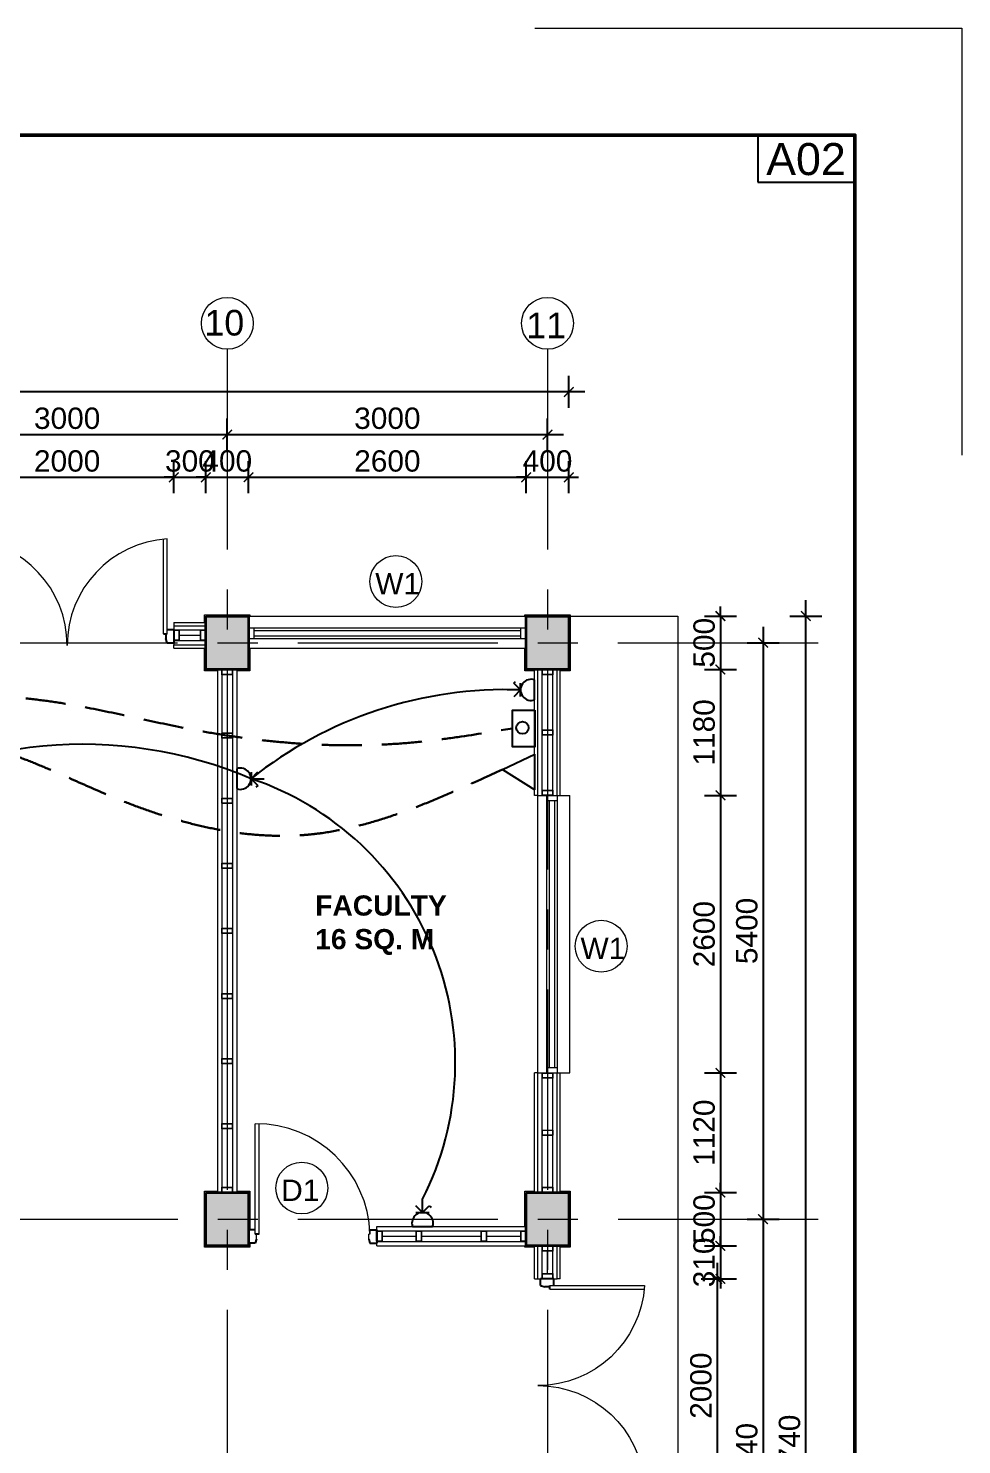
# Model space of a CAD drawing. Header units: inches. Extents: x 527934 to 2134587, y -408734 to 227304.
# Drawn here: x 1428198 to 1436942, y -113992 to -100723 of the extents above; entities that cross this region are included whole.
import ezdxf

# ---------------------------------------------------------------- set-up
doc = ezdxf.new("R2010")
doc.units = ezdxf.units.IN
doc.header["$MEASUREMENT"] = 0
doc.linetypes.add('CENTER', pattern=[2, 1.25, -0.25, 0.25, -0.25])
doc.linetypes.add('HIDDEN', pattern=[0.375, 0.25, -0.125])
for name, color, linetype, lineweight in [('2 POWER TEL COMP', 3, 'Continuous', 25), ('7 POWER PT WIRING', 3, 'Continuous', 25), ('centre line', 1, 'CENTER', 9), ('dim', 253, 'Continuous', 9), ('door', 77, 'Continuous', 13), ('hatch', 250, 'Continuous', 5), ('hatch - general', 252, 'Continuous', 5), ('hatch 2', 251, 'Continuous', 5), ('metal', 40, 'Continuous', 18), ('partition wall', 5, 'Continuous', 20), ('plaster line', 253, 'Continuous', 5), ('sill', 253, 'Continuous', 13), ('text', 7, 'Continuous', 13), ('TITLE THICK', 7, 'Continuous', 50), ('TITLE THIN', 7, 'Continuous', 25), ('wall - brick', 30, 'Continuous', 35), ('window', 1, 'Continuous', 15)]:
    doc.layers.add(name, color=color, linetype=linetype, lineweight=lineweight)
doc.layers.add('paper', color=4, linetype='Continuous', lineweight=0, plot=False)
doc.styles.get("Standard").update_dxf_attribs({"font": 'arial.ttf'})
doc.styles.add('style1', font='arial.ttf')
doc.styles.add('swiss', font='swisse.ttf')
doc.linetypes.add('BATTING', pattern='A,0.0001,-0.1,[134,ltypeshp.shx,S=0.1,R=0,X=-0.1,Y=0],-0.2,[134,ltypeshp.shx,S=0.1,R=180,X=0.1,Y=0],-0.1', length=0.4001)
doc.dimstyles.new('dim 100', dxfattribs={"dimtxt": 200, "dimasz": 90, "dimexe": 150, "dimexo": 150, "dimgap": 50, "dimtad": 1, "dimdec": 0, "dimzin": 0, "dimdsep": 46, "dimtxsty": 'Standard', "dimblk": 'ARCHTICK', "dimcen": 100, "dimdle": 150, "dimazin": 0, "dimtfac": 1, "dimtdec": 0, "dimtix": 1, "dimtmove": 2, "dimatfit": 3, "dimfxl": 150, "dimfxlon": 1, "dimtolj": 1, "dimtzin": 0, "dimarcsym": 0})

# ---------------------------------------------------------------- blocks, each defined once
blk = doc.blocks.new('main door')
at = {"layer": 'door', "lineweight": 25}
for p, q in [((1793984, -134241), (1794109, -134241)), ((1793984, -134304), (1793984, -134241)), ((1794109, -134304), (1794109, -134241)), ((1794024, -134339), (1794024, -134304)), ((1794024, -134316), (1794069, -134316)), ((1794109, -134304), (1794069, -134316)), ((1794024, -136143), (1794024, -136178)), ((1793984, -136178), (1793984, -136241)), ((1793984, -136241), (1794109, -136241)), ((1794024, -136166), (1794069, -136166)), ((1794069, -136166), (1794109, -136178)), ((1794109, -136178), (1794109, -136241))]:
    blk.add_line(p, q, dxfattribs=at)
at = {"layer": 'door'}
for p, q in [((1794024, -134304), (1793136, -134304)), ((1794024, -134339), (1793139, -134339)), ((1794024, -136143), (1793139, -136143)), ((1794024, -136178), (1793136, -136178))]:
    blk.add_line(p, q, dxfattribs=at)
for centre, start, end in [((1794134, -134241), 183.612, 270), ((1794134, -136241), 90, 176.388)]:
    blk.add_arc(centre, 1000, start, end, dxfattribs=at)
blk = doc.blocks.new('WINDOW 1')
at = {"layer": 'window'}
for p, q in [((2122082, -84476), (2124682, -84476)), ((2122132, -84476), (2122132, -84576)), ((2122132, -84501), (2124632, -84501)), ((2122082, -84576), (2124682, -84576)), ((2122132, -84551), (2124632, -84551))]:
    blk.add_line(p, q, dxfattribs=at)
at = {"layer": 'window', "ltscale": 400}
blk.add_line((2124632, -84576), (2124632, -84476), dxfattribs=at)
blk = doc.blocks.new('2X4')
at = {"layer": 'hatch 2'}
h = blk.add_hatch(dxfattribs=at)
h.set_pattern_fill('ANSI31', color=256, scale=20)
h.set_pattern_definition([(45, (0, 0), (-1.767766953, 1.767766953), [])])
h.paths.add_polyline_path([(5938822, -146997), (5938776, -146997, 0.414214), (5938774, -146999), (5938774, -147047), (5938777, -147047), (5938777, -147000), (5938821, -147000), (5938821, -147047), (5938824, -147047), (5938824, -146999, 0.414214)])
h.paths.add_polyline_path([(5938777, -147047), (5938774, -147047), (5938774, -147095, 0.414214), (5938776, -147097), (5938822, -147097, 0.414218), (5938824, -147095), (5938824, -147047), (5938821, -147047), (5938821, -147094), (5938777, -147094)])
at = {"layer": 'metal'}
blk.add_lwpolyline([(5938776, -147097), (5938822, -147097, 0.414214), (5938824, -147095), (5938824, -146999, 0.414214), (5938822, -146997), (5938776, -146997, 0.414214), (5938774, -146999), (5938774, -147095, 0.414214)], format="xyb", close=True, dxfattribs=at)
blk.add_lwpolyline([(5938777, -147094), (5938821, -147094), (5938821, -147000), (5938777, -147000)], close=True, dxfattribs=at)
blk = doc.blocks.new('door 1')
at = {"layer": 'door', "lineweight": 25}
for p, q in [((1761262, -142071), (1761366, -142071)), ((1761262, -142124), (1761262, -142071)), ((1761366, -142124), (1761366, -142071)), ((1761333, -142134), (1761366, -142124)), ((1761262, -143019), (1761262, -143071)), ((1761262, -143071), (1761366, -143071)), ((1761296, -142990), (1761296, -143019)), ((1761333, -143009), (1761366, -143019)), ((1761366, -143019), (1761366, -143071))]:
    blk.add_line(p, q, dxfattribs=at)
at = {"layer": 'door'}
for p, q in [((1761262, -142124), (1761296, -142124)), ((1761296, -142124), (1761296, -142134)), ((1761333, -142134), (1761296, -142134)), ((1761296, -142990), (1760435, -142990)), ((1761296, -143019), (1760435, -143019)), ((1761333, -143009), (1761296, -143009))]:
    blk.add_line(p, q, dxfattribs=at)
blk.add_arc((1761320, -143009), 885, 91.5672, 180.6496, dxfattribs=at)
blk = doc.blocks.new('_ArchTick')
at = {"color": 0, "linetype": 'ByBlock', "const_width": 0.15}
blk.add_lwpolyline([(-0.5, -0.5), (0.5, 0.5)], dxfattribs=at)
blk = doc.blocks.new('*D2313')
at = {"layer": 'Defpoints', "color": 0, "ltscale": 400}
for p in [(1433262, -106229), (1435482, -106229), (1433262, -121969)]:
    blk.add_point(p, dxfattribs=at)
at = {"layer": 'dim', "color": 0, "lineweight": -2, "ltscale": 400}
for p, q in [((1435482, -122119), (1435482, -106079)), ((1435332, -106229), (1435632, -106229)), ((1435332, -121969), (1435632, -121969))]:
    blk.add_line(p, q, dxfattribs=at)
at = {"layer": 'dim', "color": 0, "lineweight": -2, "ltscale": 400, "xscale": 90, "yscale": 90, "zscale": 90}
for p, rotation in [((1435482, -106229), 90), ((1435482, -121969), 270)]:
    blk.add_blockref('_ArchTick', p, dxfattribs=dict(at, rotation=rotation))
at = {"layer": 'dim', "color": 0, "ltscale": 400, "insert": (1435330, -114099), "char_height": 200, "attachment_point": 5, "rotation": 90}
blk.add_mtext('\\A1;15740', dxfattribs=at)
blk = doc.blocks.new('*D2930')
at = {"layer": 'Defpoints', "color": 0, "ltscale": 400}
for p in [(1433262, -106479), (1433262, -111879), (1435082, -111879)]:
    blk.add_point(p, dxfattribs=at)
at = {"layer": 'dim', "color": 0, "lineweight": -2, "ltscale": 400}
for p, q in [((1435082, -106329), (1435082, -112029)), ((1434932, -106479), (1435232, -106479)), ((1434932, -111879), (1435232, -111879))]:
    blk.add_line(p, q, dxfattribs=at)
at = {"layer": 'dim', "color": 0, "lineweight": -2, "ltscale": 400, "xscale": 90, "yscale": 90, "zscale": 90}
for p, rotation in [((1435082, -106479), 90), ((1435082, -111879), 270)]:
    blk.add_blockref('_ArchTick', p, dxfattribs=dict(at, rotation=rotation))
at = {"layer": 'dim', "color": 0, "ltscale": 400, "insert": (1434930, -109179), "char_height": 200, "attachment_point": 5, "rotation": 90}
blk.add_mtext('\\A1;5400', dxfattribs=at)
blk = doc.blocks.new('*D2931')
at = {"layer": 'Defpoints', "color": 0, "ltscale": 400}
for p in [(1433262, -111879), (1433262, -116319), (1435082, -116319)]:
    blk.add_point(p, dxfattribs=at)
at = {"layer": 'dim', "color": 0, "lineweight": -2, "ltscale": 400}
for p, q in [((1435082, -111729), (1435082, -116469)), ((1434932, -111879), (1435232, -111879)), ((1434932, -116319), (1435232, -116319))]:
    blk.add_line(p, q, dxfattribs=at)
at = {"layer": 'dim', "color": 0, "lineweight": -2, "ltscale": 400, "xscale": 90, "yscale": 90, "zscale": 90}
for p, rotation in [((1435082, -111879), 90), ((1435082, -116319), 270)]:
    blk.add_blockref('_ArchTick', p, dxfattribs=dict(at, rotation=rotation))
at = {"layer": 'dim', "color": 0, "ltscale": 400, "insert": (1434930, -114099), "char_height": 200, "attachment_point": 5, "rotation": 90}
blk.add_mtext('\\A1;4440', dxfattribs=at)
blk = doc.blocks.new('*D2933')
at = {"layer": 'Defpoints', "color": 0, "ltscale": 400}
for p in [(1433262, -106229), (1433262, -106729), (1434682, -106729)]:
    blk.add_point(p, dxfattribs=at)
at = {"layer": 'dim', "color": 0, "lineweight": -2, "ltscale": 400}
for p, q in [((1434682, -106229), (1434682, -106139)), ((1434532, -106229), (1434832, -106229)), ((1434682, -106229), (1434682, -106729)), ((1434532, -106729), (1434832, -106729)), ((1434682, -106729), (1434682, -106819))]:
    blk.add_line(p, q, dxfattribs=at)
at = {"layer": 'dim', "color": 0, "lineweight": -2, "ltscale": 400, "xscale": 90, "yscale": 90, "zscale": 90}
for p, rotation in [((1434682, -106229), 270), ((1434682, -106729), 90)]:
    blk.add_blockref('_ArchTick', p, dxfattribs=dict(at, rotation=rotation))
at = {"layer": 'dim', "color": 0, "ltscale": 400, "insert": (1434530, -106479), "char_height": 200, "attachment_point": 5, "rotation": 90}
blk.add_mtext('\\A1;500', dxfattribs=at)
blk = doc.blocks.new('*D2934')
at = {"layer": 'Defpoints', "color": 0, "ltscale": 400}
for p in [(1433262, -106729), (1433152, -107909), (1434682, -107909)]:
    blk.add_point(p, dxfattribs=at)
at = {"layer": 'dim', "color": 0, "lineweight": -2, "ltscale": 400}
for p, q in [((1434682, -106579), (1434682, -108059)), ((1434532, -106729), (1434832, -106729)), ((1434532, -107909), (1434832, -107909))]:
    blk.add_line(p, q, dxfattribs=at)
at = {"layer": 'dim', "color": 0, "lineweight": -2, "ltscale": 400, "xscale": 90, "yscale": 90, "zscale": 90}
for p, rotation in [((1434682, -106729), 90), ((1434682, -107909), 270)]:
    blk.add_blockref('_ArchTick', p, dxfattribs=dict(at, rotation=rotation))
at = {"layer": 'dim', "color": 0, "ltscale": 400, "insert": (1434530, -107319), "char_height": 200, "attachment_point": 5, "rotation": 90}
blk.add_mtext('\\A1;1180', dxfattribs=at)
blk = doc.blocks.new('*D2935')
at = {"layer": 'Defpoints', "color": 0, "ltscale": 400}
for p in [(1433152, -107909), (1433152, -110509), (1434682, -110509)]:
    blk.add_point(p, dxfattribs=at)
at = {"layer": 'dim', "color": 0, "lineweight": -2, "ltscale": 400}
for p, q in [((1434682, -107759), (1434682, -110659)), ((1434532, -107909), (1434832, -107909)), ((1434532, -110509), (1434832, -110509))]:
    blk.add_line(p, q, dxfattribs=at)
at = {"layer": 'dim', "color": 0, "lineweight": -2, "ltscale": 400, "xscale": 90, "yscale": 90, "zscale": 90}
for p, rotation in [((1434682, -107909), 90), ((1434682, -110509), 270)]:
    blk.add_blockref('_ArchTick', p, dxfattribs=dict(at, rotation=rotation))
at = {"layer": 'dim', "color": 0, "ltscale": 400, "insert": (1434530, -109209), "char_height": 200, "attachment_point": 5, "rotation": 90}
blk.add_mtext('\\A1;2600', dxfattribs=at)
blk = doc.blocks.new('*D2936')
at = {"layer": 'Defpoints', "color": 0, "ltscale": 400}
for p in [(1433152, -110509), (1433262, -111629), (1434682, -111629)]:
    blk.add_point(p, dxfattribs=at)
at = {"layer": 'dim', "color": 0, "lineweight": -2, "ltscale": 400}
for p, q in [((1434682, -110359), (1434682, -111779)), ((1434532, -110509), (1434832, -110509)), ((1434532, -111629), (1434832, -111629))]:
    blk.add_line(p, q, dxfattribs=at)
at = {"layer": 'dim', "color": 0, "lineweight": -2, "ltscale": 400, "xscale": 90, "yscale": 90, "zscale": 90}
for p, rotation in [((1434682, -110509), 90), ((1434682, -111629), 270)]:
    blk.add_blockref('_ArchTick', p, dxfattribs=dict(at, rotation=rotation))
at = {"layer": 'dim', "color": 0, "ltscale": 400, "insert": (1434530, -111069), "char_height": 200, "attachment_point": 5, "rotation": 90}
blk.add_mtext('\\A1;1120', dxfattribs=at)
blk = doc.blocks.new('*D2937')
at = {"layer": 'Defpoints', "color": 0, "ltscale": 400}
for p in [(1433262, -111629), (1433262, -112129), (1434682, -112129)]:
    blk.add_point(p, dxfattribs=at)
at = {"layer": 'dim', "color": 0, "lineweight": -2, "ltscale": 400}
for p, q in [((1434682, -111629), (1434682, -111539)), ((1434532, -111629), (1434832, -111629)), ((1434682, -111629), (1434682, -112129)), ((1434532, -112129), (1434832, -112129)), ((1434682, -112129), (1434682, -112219))]:
    blk.add_line(p, q, dxfattribs=at)
at = {"layer": 'dim', "color": 0, "lineweight": -2, "ltscale": 400, "xscale": 90, "yscale": 90, "zscale": 90}
for p, rotation in [((1434682, -111629), 270), ((1434682, -112129), 90)]:
    blk.add_blockref('_ArchTick', p, dxfattribs=dict(at, rotation=rotation))
at = {"layer": 'dim', "color": 0, "ltscale": 400, "insert": (1434530, -111879), "char_height": 200, "attachment_point": 5, "rotation": 90}
blk.add_mtext('\\A1;500', dxfattribs=at)
blk = doc.blocks.new('*D2938')
at = {"layer": 'Defpoints', "color": 0, "ltscale": 400}
for p in [(1433262, -112129), (1433182, -112439), (1434682, -112439)]:
    blk.add_point(p, dxfattribs=at)
at = {"layer": 'dim', "color": 0, "lineweight": -2, "ltscale": 400}
for p, q in [((1434682, -112129), (1434682, -112039)), ((1434532, -112129), (1434832, -112129)), ((1434682, -112129), (1434682, -112439)), ((1434532, -112439), (1434832, -112439)), ((1434682, -112439), (1434682, -112529))]:
    blk.add_line(p, q, dxfattribs=at)
at = {"layer": 'dim', "color": 0, "lineweight": -2, "ltscale": 400, "xscale": 90, "yscale": 90, "zscale": 90}
for p, rotation in [((1434682, -112129), 270), ((1434682, -112439), 90)]:
    blk.add_blockref('_ArchTick', p, dxfattribs=dict(at, rotation=rotation))
at = {"layer": 'dim', "color": 0, "ltscale": 400, "insert": (1434530, -112284), "char_height": 200, "attachment_point": 5, "rotation": 90}
blk.add_mtext('\\A1;310', dxfattribs=at)
blk = doc.blocks.new('*D2939')
at = {"layer": 'Defpoints', "color": 0, "ltscale": 400}
for p in [(1433182, -112439), (1433152, -114439), (1434652, -114439)]:
    blk.add_point(p, dxfattribs=at)
at = {"layer": 'dim', "color": 0, "lineweight": -2, "ltscale": 400}
for p, q in [((1434652, -112289), (1434652, -114589)), ((1434502, -112439), (1434802, -112439)), ((1434502, -114439), (1434802, -114439))]:
    blk.add_line(p, q, dxfattribs=at)
at = {"layer": 'dim', "color": 0, "lineweight": -2, "ltscale": 400, "xscale": 90, "yscale": 90, "zscale": 90}
for p, rotation in [((1434652, -112439), 90), ((1434652, -114439), 270)]:
    blk.add_blockref('_ArchTick', p, dxfattribs=dict(at, rotation=rotation))
at = {"layer": 'dim', "color": 0, "ltscale": 400, "insert": (1434500, -113439), "char_height": 200, "attachment_point": 5, "rotation": 90}
blk.add_mtext('\\A1;2000', dxfattribs=at)
blk = doc.blocks.new('*D3144')
at = {"layer": 'Defpoints', "color": 0, "ltscale": 400}
for p in [(1401862, -104129), (1401862, -106229), (1433262, -106229)]:
    blk.add_point(p, dxfattribs=at)
at = {"layer": 'dim', "color": 0, "lineweight": -2, "ltscale": 400}
for p, q in [((1401862, -104279), (1401862, -103979)), ((1433262, -104279), (1433262, -103979)), ((1433412, -104129), (1401712, -104129))]:
    blk.add_line(p, q, dxfattribs=at)
at = {"layer": 'dim', "color": 0, "lineweight": -2, "ltscale": 400, "xscale": 90, "yscale": 90, "zscale": 90, "rotation": 180}
blk.add_blockref('_ArchTick', (1401862, -104129), dxfattribs=at)
at = {"layer": 'dim', "color": 0, "lineweight": -2, "ltscale": 400, "xscale": 90, "yscale": 90, "zscale": 90}
blk.add_blockref('_ArchTick', (1433262, -104129), dxfattribs=at)
at = {"layer": 'dim', "color": 0, "ltscale": 400, "insert": (1417562, -103977), "char_height": 200, "attachment_point": 5}
blk.add_mtext('\\A1;31400', dxfattribs=at)
blk = doc.blocks.new('*D3153')
at = {"layer": 'Defpoints', "color": 0, "ltscale": 400}
for p in [(1430062, -104529), (1427062, -106229), (1430062, -106229)]:
    blk.add_point(p, dxfattribs=at)
at = {"layer": 'dim', "color": 0, "lineweight": -2, "ltscale": 400}
for p, q in [((1427062, -104679), (1427062, -104379)), ((1430062, -104679), (1430062, -104379)), ((1426912, -104529), (1430212, -104529))]:
    blk.add_line(p, q, dxfattribs=at)
at = {"layer": 'dim', "color": 0, "lineweight": -2, "ltscale": 400, "xscale": 90, "yscale": 90, "zscale": 90, "rotation": 180}
blk.add_blockref('_ArchTick', (1427062, -104529), dxfattribs=at)
at = {"layer": 'dim', "color": 0, "lineweight": -2, "ltscale": 400, "xscale": 90, "yscale": 90, "zscale": 90}
blk.add_blockref('_ArchTick', (1430062, -104529), dxfattribs=at)
at = {"layer": 'dim', "color": 0, "ltscale": 400, "insert": (1428562, -104377), "char_height": 200, "attachment_point": 5}
blk.add_mtext('\\A1;3000', dxfattribs=at)
blk = doc.blocks.new('*D3154')
at = {"layer": 'Defpoints', "color": 0, "ltscale": 400}
for p in [(1433062, -104529), (1430062, -106229), (1433062, -106229)]:
    blk.add_point(p, dxfattribs=at)
at = {"layer": 'dim', "color": 0, "lineweight": -2, "ltscale": 400}
for p, q in [((1430062, -104679), (1430062, -104379)), ((1433062, -104679), (1433062, -104379)), ((1429912, -104529), (1433212, -104529))]:
    blk.add_line(p, q, dxfattribs=at)
at = {"layer": 'dim', "color": 0, "lineweight": -2, "ltscale": 400, "xscale": 90, "yscale": 90, "zscale": 90, "rotation": 180}
blk.add_blockref('_ArchTick', (1430062, -104529), dxfattribs=at)
at = {"layer": 'dim', "color": 0, "lineweight": -2, "ltscale": 400, "xscale": 90, "yscale": 90, "zscale": 90}
blk.add_blockref('_ArchTick', (1433062, -104529), dxfattribs=at)
at = {"layer": 'dim', "color": 0, "ltscale": 400, "insert": (1431562, -104377), "char_height": 200, "attachment_point": 5}
blk.add_mtext('\\A1;3000', dxfattribs=at)
blk = doc.blocks.new('*D3176')
at = {"layer": 'Defpoints', "color": 0, "ltscale": 400}
for p in [(1429562, -104929), (1427562, -106289), (1429562, -106289)]:
    blk.add_point(p, dxfattribs=at)
at = {"layer": 'dim', "color": 0, "lineweight": -2, "ltscale": 400}
for p, q in [((1427562, -105079), (1427562, -104779)), ((1429562, -105079), (1429562, -104779)), ((1427412, -104929), (1429712, -104929))]:
    blk.add_line(p, q, dxfattribs=at)
at = {"layer": 'dim', "color": 0, "lineweight": -2, "ltscale": 400, "xscale": 90, "yscale": 90, "zscale": 90, "rotation": 180}
blk.add_blockref('_ArchTick', (1427562, -104929), dxfattribs=at)
at = {"layer": 'dim', "color": 0, "lineweight": -2, "ltscale": 400, "xscale": 90, "yscale": 90, "zscale": 90}
blk.add_blockref('_ArchTick', (1429562, -104929), dxfattribs=at)
at = {"layer": 'dim', "color": 0, "ltscale": 400, "insert": (1428562, -104777), "char_height": 200, "attachment_point": 5}
blk.add_mtext('\\A1;2000', dxfattribs=at)
blk = doc.blocks.new('*D3177')
at = {"layer": 'Defpoints', "color": 0, "ltscale": 400}
for p in [(1429862, -104929), (1429862, -106229), (1429562, -106289)]:
    blk.add_point(p, dxfattribs=at)
at = {"layer": 'dim', "color": 0, "lineweight": -2, "ltscale": 400}
for p, q in [((1429562, -105079), (1429562, -104779)), ((1429862, -105079), (1429862, -104779)), ((1429562, -104929), (1429472, -104929)), ((1429562, -104929), (1429862, -104929)), ((1429862, -104929), (1429952, -104929))]:
    blk.add_line(p, q, dxfattribs=at)
at = {"layer": 'dim', "color": 0, "lineweight": -2, "ltscale": 400, "xscale": 90, "yscale": 90, "zscale": 90}
blk.add_blockref('_ArchTick', (1429562, -104929), dxfattribs=at)
at = {"layer": 'dim', "color": 0, "lineweight": -2, "ltscale": 400, "xscale": 90, "yscale": 90, "zscale": 90, "rotation": 180}
blk.add_blockref('_ArchTick', (1429862, -104929), dxfattribs=at)
at = {"layer": 'dim', "color": 0, "ltscale": 400, "insert": (1429712, -104777), "char_height": 200, "attachment_point": 5}
blk.add_mtext('\\A1;300', dxfattribs=at)
blk = doc.blocks.new('*D3178')
at = {"layer": 'Defpoints', "color": 0, "ltscale": 400}
for p in [(1430262, -104929), (1429862, -106229), (1430262, -106229)]:
    blk.add_point(p, dxfattribs=at)
at = {"layer": 'dim', "color": 0, "lineweight": -2, "ltscale": 400}
for p, q in [((1429862, -105079), (1429862, -104779)), ((1430262, -105079), (1430262, -104779)), ((1429862, -104929), (1429772, -104929)), ((1429862, -104929), (1430262, -104929)), ((1430262, -104929), (1430352, -104929))]:
    blk.add_line(p, q, dxfattribs=at)
at = {"layer": 'dim', "color": 0, "lineweight": -2, "ltscale": 400, "xscale": 90, "yscale": 90, "zscale": 90}
blk.add_blockref('_ArchTick', (1429862, -104929), dxfattribs=at)
at = {"layer": 'dim', "color": 0, "lineweight": -2, "ltscale": 400, "xscale": 90, "yscale": 90, "zscale": 90, "rotation": 180}
blk.add_blockref('_ArchTick', (1430262, -104929), dxfattribs=at)
at = {"layer": 'dim', "color": 0, "ltscale": 400, "insert": (1430062, -104777), "char_height": 200, "attachment_point": 5}
blk.add_mtext('\\A1;400', dxfattribs=at)
blk = doc.blocks.new('*D3179')
at = {"layer": 'Defpoints', "color": 0, "ltscale": 400}
for p in [(1432862, -104929), (1430262, -106229), (1432862, -106229)]:
    blk.add_point(p, dxfattribs=at)
at = {"layer": 'dim', "color": 0, "lineweight": -2, "ltscale": 400}
for p, q in [((1430262, -105079), (1430262, -104779)), ((1432862, -105079), (1432862, -104779)), ((1430112, -104929), (1433012, -104929))]:
    blk.add_line(p, q, dxfattribs=at)
at = {"layer": 'dim', "color": 0, "lineweight": -2, "ltscale": 400, "xscale": 90, "yscale": 90, "zscale": 90, "rotation": 180}
blk.add_blockref('_ArchTick', (1430262, -104929), dxfattribs=at)
at = {"layer": 'dim', "color": 0, "lineweight": -2, "ltscale": 400, "xscale": 90, "yscale": 90, "zscale": 90}
blk.add_blockref('_ArchTick', (1432862, -104929), dxfattribs=at)
at = {"layer": 'dim', "color": 0, "ltscale": 400, "insert": (1431562, -104777), "char_height": 200, "attachment_point": 5}
blk.add_mtext('\\A1;2600', dxfattribs=at)
blk = doc.blocks.new('*D3180')
at = {"layer": 'Defpoints', "color": 0, "ltscale": 400}
for p in [(1433262, -104929), (1432862, -106229), (1433262, -106229)]:
    blk.add_point(p, dxfattribs=at)
at = {"layer": 'dim', "color": 0, "lineweight": -2, "ltscale": 400}
for p, q in [((1432862, -105079), (1432862, -104779)), ((1433262, -105079), (1433262, -104779)), ((1432862, -104929), (1432772, -104929)), ((1432862, -104929), (1433262, -104929)), ((1433262, -104929), (1433352, -104929))]:
    blk.add_line(p, q, dxfattribs=at)
at = {"layer": 'dim', "color": 0, "lineweight": -2, "ltscale": 400, "xscale": 90, "yscale": 90, "zscale": 90}
blk.add_blockref('_ArchTick', (1432862, -104929), dxfattribs=at)
at = {"layer": 'dim', "color": 0, "lineweight": -2, "ltscale": 400, "xscale": 90, "yscale": 90, "zscale": 90, "rotation": 180}
blk.add_blockref('_ArchTick', (1433262, -104929), dxfattribs=at)
at = {"layer": 'dim', "color": 0, "ltscale": 400, "insert": (1433062, -104777), "char_height": 200, "attachment_point": 5}
blk.add_mtext('\\A1;400', dxfattribs=at)
blk = doc.blocks.new('15 amp socket')
at = {"color": 3, "lineweight": 25}
for p, q in [((593022, 179162), (593022, 179286)), ((593022, 179162), (592958, 179225)), ((592960, 179162), (593084, 179162)), ((593022, 179162), (593085, 179225)), ((593085, 179225), (593102, 179208)), ((592928, 179029), (593115, 179029))]:
    blk.add_line(p, q, dxfattribs=at)
blk.add_arc((593022, 179062), 99.5, 340.3538, 199.6462, dxfattribs=at)
blk = doc.blocks.new('TEL OUTLET')
at = {"color": 2}
for p, q in [((5876377, -80918), (5876186, -81218)), ((5876377, -80918), (5876521, -81218)), ((5876186, -81218), (5876521, -81218))]:
    blk.add_line(p, q, dxfattribs=at)
blk = doc.blocks.new('DATA OUTLET')
at = {"color": 6}
blk.add_lwpolyline([(5876198, -81485), (5876542, -81485), (5876542, -81694), (5876198, -81694)], close=True, dxfattribs=at)
blk.add_circle((5876363, -81600), 57.3, dxfattribs=at)

msp = doc.modelspace()

# ---------------------------------------------------------------- hatches: boundary and pattern name
at = {"layer": 'hatch - general'}
h = msp.add_hatch(dxfattribs=at)
h.set_pattern_fill('AR-CONC', color=256, scale=15)
h.set_pattern_definition([(50, (-719819.97, -21863), (107.5890274, -9.4128202), [11.25, -123.75]), (355, (-719819.97, -21863), (-20.8127, 112.82882), [9, -99]), (100.4514445, (-719811, -21863.78), (86.776327, 103.4159986), [9.561029, -105.171317]), (46.1842, (-719819.97, -21833), (160.0862, -24.827892), [16.875, -185.625]), (96.6356355, (-719806.63, -21835.07), (140.199292, 146.11779), [14.341551, -157.757064]), (351.184164, (-719819.97, -21833), (140.199292, 146.11779), [13.5, -148.5]), (21, (-719804.97, -21840.5), (89.5360578, -60.3928336), [11.25, -123.75]), (326, (-719804.97, -21840.5), (36.4973, 108.772507), [9, -99]), (71.451445, (-719797.5, -21845.53), (126.0333565, 48.379673), [9.5610285, -105.171317]), (37.5, (-719819.966, -21863), (1.8239783, 49.9340781), [0, -97.8, 0, -100.5, 0, -99.375]), (7.5, (-719819.966, -21863), (39.4604306, 59.1617568), [0, -57.3, 0, -95.55, 0, -37.875]), (327.5, (-719853.416, -21863), (80.0733654, -3.38323076), [0, -37.5, 0, -117, 0, -155.25]), (317.5, (-719868.416, -21863), (87.4779254, 15.0157473), [0, -48.75, 0, -77.7, 0, -110.25])])
h.paths.add_polyline_path([(1417261.7, -116069), (1417061.7, -116069), (1417061.7, -116319), (1417261.7, -116319)])
h.paths.add_polyline_path([(1417261.7, -116319), (1417061.7, -116319), (1417061.7, -116569), (1417261.7, -116569)])
h.paths.add_polyline_path([(1417061.7, -116319), (1416861.7, -116319), (1416861.7, -116569), (1417061.7, -116569)])
h.paths.add_polyline_path([(1417061.7, -116069), (1416861.7, -116069), (1416861.7, -116319), (1417061.7, -116319)])
h.paths.add_polyline_path([(1414261.7, -116319), (1414061.7, -116319), (1414061.7, -116569), (1414261.7, -116569)])
h.paths.add_polyline_path([(1414261.7, -116069), (1414061.7, -116069), (1414061.7, -116319), (1414261.7, -116319)])
h.paths.add_polyline_path([(1414061.7, -116069), (1413861.7, -116069), (1413861.7, -116319), (1414061.7, -116319)])
h.paths.add_polyline_path([(1414061.7, -116319), (1413861.7, -116319), (1413861.7, -116569), (1414061.7, -116569)])
h.paths.add_polyline_path([(1411261.7, -116319), (1411061.7, -116319), (1411061.7, -116569), (1411261.7, -116569)])
h.paths.add_polyline_path([(1411261.7, -116069), (1411061.7, -116069), (1411061.7, -116319), (1411261.7, -116319)])
h.paths.add_polyline_path([(1411061.7, -116069), (1410861.7, -116069), (1410861.7, -116319), (1411061.7, -116319)])
h.paths.add_polyline_path([(1411061.7, -116319), (1410861.7, -116319), (1410861.7, -116569), (1411061.7, -116569)])
h.paths.add_polyline_path([(1408061.7, -116319), (1407861.7, -116319), (1407861.7, -116569), (1408061.7, -116569)])
h.paths.add_polyline_path([(1408261.7, -116319), (1408061.7, -116319), (1408061.7, -116569), (1408261.7, -116569)])
h.paths.add_polyline_path([(1408261.7, -116069), (1408061.7, -116069), (1408061.7, -116319), (1408261.7, -116319)])
h.paths.add_polyline_path([(1408061.7, -116069), (1407861.7, -116069), (1407861.7, -116319), (1408061.7, -116319)])
h.paths.add_polyline_path([(1405261.7, -116319), (1405061.7, -116319), (1405061.7, -116569), (1405261.7, -116569)])
h.paths.add_polyline_path([(1405261.7, -116069), (1405061.7, -116069), (1405061.7, -116319), (1405261.7, -116319)])
h.paths.add_polyline_path([(1405061.7, -116069), (1404861.7, -116069), (1404861.7, -116319), (1405061.7, -116319)])
h.paths.add_polyline_path([(1405061.7, -116319), (1404861.7, -116319), (1404861.7, -116569), (1405061.7, -116569)])
h.paths.add_polyline_path([(1402261.7, -116319), (1402061.7, -116319), (1402061.7, -116569), (1402261.7, -116569)])
h.paths.add_polyline_path([(1402261.7, -116069), (1402061.7, -116069), (1402061.7, -116319), (1402261.7, -116319)])
h.paths.add_polyline_path([(1402061.7, -116069), (1401861.7, -116069), (1401861.7, -116319), (1402061.7, -116319)])
h.paths.add_polyline_path([(1402061.7, -116319), (1401861.7, -116319), (1401861.7, -116569), (1402061.7, -116569)])
h.paths.add_polyline_path([(1402061.7, -111629), (1401861.7, -111629), (1401861.7, -111879), (1402061.7, -111879)])
h.paths.add_polyline_path([(1402261.7, -111629), (1402061.7, -111629), (1402061.7, -111879), (1402261.7, -111879)])
h.paths.add_polyline_path([(1402261.7, -111879), (1402061.7, -111879), (1402061.7, -112129), (1402261.7, -112129)])
h.paths.add_polyline_path([(1402061.7, -111879), (1401861.7, -111879), (1401861.7, -112129), (1402061.7, -112129)])
h.paths.add_polyline_path([(1405061.7, -111629), (1404861.7, -111629), (1404861.7, -111879), (1405061.7, -111879)])
h.paths.add_polyline_path([(1405261.7, -111629), (1405061.7, -111629), (1405061.7, -111879), (1405261.7, -111879)])
h.paths.add_polyline_path([(1405261.7, -111879), (1405061.7, -111879), (1405061.7, -112129), (1405261.7, -112129)])
h.paths.add_polyline_path([(1405061.7, -111879), (1404861.7, -111879), (1404861.7, -112129), (1405061.7, -112129)])
h.paths.add_polyline_path([(1408261.7, -111879), (1408061.7, -111879), (1408061.7, -112129), (1408261.7, -112129)])
h.paths.add_polyline_path([(1408261.7, -111629), (1408061.7, -111629), (1408061.7, -111879), (1408261.7, -111879)])
h.paths.add_polyline_path([(1408061.7, -111629), (1407861.7, -111629), (1407861.7, -111879), (1408061.7, -111879)])
h.paths.add_polyline_path([(1408061.7, -111879), (1407861.7, -111879), (1407861.7, -112129), (1408061.7, -112129)])
h.paths.add_polyline_path([(1411261.7, -111879), (1410861.7, -111879), (1410861.7, -112129), (1411261.7, -112129)])
h.paths.add_polyline_path([(1411261.7, -111629), (1410861.7, -111629), (1410861.7, -111879), (1411261.7, -111879)])
h.paths.add_polyline_path([(1414261.7, -111879), (1414061.7, -111879), (1414061.7, -112129), (1414261.7, -112129)])
h.paths.add_polyline_path([(1414061.7, -111879), (1413861.7, -111879), (1413861.7, -112129), (1414061.7, -112129)])
h.paths.add_polyline_path([(1414061.7, -111629), (1413861.7, -111629), (1413861.7, -111879), (1414061.7, -111879)])
h.paths.add_polyline_path([(1414261.7, -111629), (1414061.7, -111629), (1414061.7, -111879), (1414261.7, -111879)])
h.paths.add_polyline_path([(1417261.7, -111879), (1417061.7, -111879), (1417061.7, -112129), (1417261.7, -112129)])
h.paths.add_polyline_path([(1417061.7, -111879), (1416861.7, -111879), (1416861.7, -112129), (1417061.7, -112129)])
h.paths.add_polyline_path([(1417261.7, -111629), (1417061.7, -111629), (1417061.7, -111879), (1417261.7, -111879)])
h.paths.add_polyline_path([(1417061.7, -111629), (1416861.7, -111629), (1416861.7, -111879), (1417061.7, -111879)])
h.paths.add_polyline_path([(1420261.7, -111879), (1420061.7, -111879), (1420061.7, -112129), (1420261.7, -112129)])
h.paths.add_polyline_path([(1420261.7, -111629), (1420061.7, -111629), (1420061.7, -111879), (1420261.7, -111879)])
h.paths.add_polyline_path([(1420061.7, -111629), (1419861.7, -111629), (1419861.7, -111879), (1420061.7, -111879)])
h.paths.add_polyline_path([(1420061.7, -111879), (1419861.7, -111879), (1419861.7, -112129), (1420061.7, -112129)])
h.paths.add_polyline_path([(1423261.7, -111879), (1423061.7, -111879), (1423061.7, -112129), (1423171.7, -112129), (1423261.7, -112129)])
h.paths.add_polyline_path([(1423261.7, -111629), (1423061.7, -111629), (1423061.7, -111879), (1423261.7, -111879)])
h.paths.add_polyline_path([(1423061.7, -111629), (1422861.7, -111629), (1422861.7, -111879), (1423061.7, -111879)])
h.paths.add_polyline_path([(1423061.7, -111879), (1422861.7, -111879), (1422861.7, -112129), (1423061.7, -112129)])
h.paths.add_polyline_path([(1427261.7, -111879), (1427061.7, -111879), (1427061.7, -112129), (1427261.7, -112129)])
h.paths.add_polyline_path([(1427261.7, -111629), (1427061.7, -111629), (1427061.7, -111879), (1427261.7, -111879)])
h.paths.add_polyline_path([(1427061.7, -111629), (1426861.7, -111629), (1426861.7, -111879), (1427061.7, -111879)])
h.paths.add_polyline_path([(1427061.7, -111879), (1426861.7, -111879), (1426861.7, -112129), (1427061.7, -112129)])
h.paths.add_polyline_path([(1430261.7, -111879), (1430061.7, -111879), (1430061.7, -112129), (1430261.7, -112129)])
h.paths.add_polyline_path([(1430261.7, -111629), (1430061.7, -111629), (1430061.7, -111879), (1430261.7, -111879)])
h.paths.add_polyline_path([(1430061.7, -111629), (1429861.7, -111629), (1429861.7, -111879), (1430061.7, -111879)])
h.paths.add_polyline_path([(1430061.7, -111879), (1429861.7, -111879), (1429861.7, -112129), (1430061.7, -112129)])
h.paths.add_polyline_path([(1433261.7, -111879), (1433061.7, -111879), (1433061.7, -112129), (1433261.7, -112129)])
h.paths.add_polyline_path([(1433261.7, -111629), (1433061.7, -111629), (1433061.7, -111879), (1433261.7, -111879)])
h.paths.add_polyline_path([(1433061.7, -111629), (1432861.7, -111629), (1432861.7, -111879), (1433061.7, -111879)])
h.paths.add_polyline_path([(1433061.7, -111879), (1432861.7, -111879), (1432861.7, -112129), (1433061.7, -112129)])
h.paths.add_polyline_path([(1433261.7, -106479), (1433061.7, -106479), (1433061.7, -106729), (1433261.7, -106729)])
h.paths.add_polyline_path([(1433261.7, -106229), (1433061.7, -106229), (1433061.7, -106479), (1433261.7, -106479)])
h.paths.add_polyline_path([(1433061.7, -106229), (1432861.7, -106229), (1432861.7, -106479), (1433061.7, -106479)])
h.paths.add_polyline_path([(1433061.7, -106479), (1432861.7, -106479), (1432861.7, -106729), (1433061.7, -106729)])
h.paths.add_polyline_path([(1430261.7, -106479), (1430061.7, -106479), (1430061.7, -106729), (1430261.7, -106729)])
h.paths.add_polyline_path([(1430261.7, -106229), (1430061.7, -106229), (1430061.7, -106479), (1430261.7, -106479)])
h.paths.add_polyline_path([(1430061.7, -106229), (1429861.7, -106229), (1429861.7, -106479), (1430061.7, -106479)])
h.paths.add_polyline_path([(1430061.7, -106479), (1429861.7, -106479), (1429861.7, -106729), (1430061.7, -106729)])
h.paths.add_polyline_path([(1427261.7, -106479), (1427061.7, -106479), (1427061.7, -106729), (1427261.7, -106729)])
h.paths.add_polyline_path([(1427261.7, -106229), (1427061.7, -106229), (1427061.7, -106479), (1427261.7, -106479)])
h.paths.add_polyline_path([(1427061.7, -106229), (1426861.7, -106229), (1426861.7, -106479), (1427061.7, -106479)])
h.paths.add_polyline_path([(1427061.7, -106479), (1426861.7, -106479), (1426861.7, -106729), (1427061.7, -106729)])
h.paths.add_polyline_path([(1423261.7, -106479), (1423061.7, -106479), (1423061.7, -106729), (1423261.7, -106729)])
h.paths.add_polyline_path([(1423261.7, -106229), (1423061.7, -106229), (1423061.7, -106479), (1423261.7, -106479)])
h.paths.add_polyline_path([(1423061.7, -106229), (1422861.7, -106229), (1422861.7, -106479), (1423061.7, -106479)])
h.paths.add_polyline_path([(1423061.7, -106479), (1422861.7, -106479), (1422861.7, -106729), (1423061.7, -106729)])
h.paths.add_polyline_path([(1420261.7, -106479), (1420061.7, -106479), (1420061.7, -106729), (1420261.7, -106729)])
h.paths.add_polyline_path([(1420261.7, -106229), (1420061.7, -106229), (1420061.7, -106479), (1420261.7, -106479)])
h.paths.add_polyline_path([(1420061.7, -106229), (1419861.7, -106229), (1419861.7, -106479), (1420061.7, -106479)])
h.paths.add_polyline_path([(1420061.7, -106479), (1419861.7, -106479), (1419861.7, -106729), (1420061.7, -106729)])
h.paths.add_polyline_path([(1417261.7, -106479), (1417061.7, -106479), (1417061.7, -106729), (1417261.7, -106729)])
h.paths.add_polyline_path([(1417261.7, -106229), (1417061.7, -106229), (1417061.7, -106479), (1417261.7, -106479)])
h.paths.add_polyline_path([(1417061.7, -106229), (1416861.7, -106229), (1416861.7, -106479), (1417061.7, -106479)])
h.paths.add_polyline_path([(1417061.7, -106479), (1416861.7, -106479), (1416861.7, -106729), (1417061.7, -106729)])
h.paths.add_polyline_path([(1414261.7, -106479), (1414061.7, -106479), (1414061.7, -106729), (1414261.7, -106729)])
h.paths.add_polyline_path([(1414261.7, -106229), (1414061.7, -106229), (1414061.7, -106479), (1414261.7, -106479)])
h.paths.add_polyline_path([(1414061.7, -106229), (1413861.7, -106229), (1413861.7, -106479), (1414061.7, -106479)])
h.paths.add_polyline_path([(1414061.7, -106479), (1413861.7, -106479), (1413861.7, -106729), (1414061.7, -106729)])
h.paths.add_polyline_path([(1411261.7, -106479), (1411061.7, -106479), (1411061.7, -106729), (1411261.7, -106729)])
h.paths.add_polyline_path([(1411261.7, -106229), (1411061.7, -106229), (1411061.7, -106479), (1411261.7, -106479)])
h.paths.add_polyline_path([(1411061.7, -106229), (1410861.7, -106229), (1410861.7, -106479), (1411061.7, -106479)])
h.paths.add_polyline_path([(1411061.7, -106479), (1410861.7, -106479), (1410861.7, -106729), (1411061.7, -106729)])
h.paths.add_polyline_path([(1408261.7, -106479), (1408061.7, -106479), (1408061.7, -106729), (1408261.7, -106729)])
h.paths.add_polyline_path([(1408261.7, -106229), (1408061.7, -106229), (1408061.7, -106479), (1408261.7, -106479)])
h.paths.add_polyline_path([(1408061.7, -106229), (1407861.7, -106229), (1407861.7, -106479), (1408061.7, -106479)])
h.paths.add_polyline_path([(1408061.7, -106479), (1407861.7, -106479), (1407861.7, -106729), (1408061.7, -106729)])
h.paths.add_polyline_path([(1405261.7, -106479), (1405061.7, -106479), (1405061.7, -106729), (1405261.7, -106729)])
h.paths.add_polyline_path([(1405261.7, -106229), (1405061.7, -106229), (1405061.7, -106479), (1405261.7, -106479)])
h.paths.add_polyline_path([(1405061.7, -106229), (1404861.7, -106229), (1404861.7, -106479), (1405061.7, -106479)])
h.paths.add_polyline_path([(1405061.7, -106479), (1404861.7, -106479), (1404861.7, -106729), (1405061.7, -106729)])
h.paths.add_polyline_path([(1402261.7, -106479), (1402061.7, -106479), (1402061.7, -106729), (1402261.7, -106729)])
h.paths.add_polyline_path([(1402261.7, -106229), (1402061.7, -106229), (1402061.7, -106479), (1402261.7, -106479)])
h.paths.add_polyline_path([(1402061.7, -106229), (1401861.7, -106229), (1401861.7, -106479), (1402061.7, -106479)])
h.paths.add_polyline_path([(1402061.7, -106479), (1401861.7, -106479), (1401861.7, -106729), (1402061.7, -106729)])

# ---------------------------------------------------------------- linework, layer by layer
at = {"layer": '7 POWER PT WIRING', "ltscale": 400}
for centre, radius, start, end in [((1432671.6, -110750.1), 3831.8, 87.94917, 128.52835), ((1428706.3, -111461.2), 4030.6, 66.94606, 123.62665), ((1429388.6, -110415.3), 2809.6, 332.9816, 71.39953)]:
    msp.add_arc(centre, radius, start, end, dxfattribs=at)
at = {"layer": '7 POWER PT WIRING', "color": 6, "linetype": 'HIDDEN', "lineweight": 30, "ltscale": 1500}
msp.add_spline([(1425952.8, -107281.8), (1427938.5, -106985.5), (1429746, -107294), (1431709, -107421), (1432732.8, -107281.8)], degree=3, dxfattribs=at)
at = {"layer": '7 POWER PT WIRING', "color": 2, "linetype": 'HIDDEN', "lineweight": 30, "ltscale": 1500}
msp.add_spline([(1425861.8, -107665.4), (1427512.5, -107396.5), (1429031.5, -107941.5), (1430755.5, -108282), (1432641.8, -107665.4)], degree=3, dxfattribs=at)
at = {"layer": 'centre line', "ltscale": 1500}
for p, q in [((1430061.7, -103729), (1430061.7, -124569)), ((1433061.7, -103729), (1433061.7, -124569)), ((1397722, -106479), (1435942.1, -106479)), ((1397722.7, -111879), (1435942.1, -111879))]:
    msp.add_line(p, q, dxfattribs=at)
at = {"layer": 'dim', "ltscale": 400}
msp.add_line((1429561.7, -106289), (1429561.7, -106319), dxfattribs=at)
at = {"layer": 'dim'}
for centre in [(1430062.2, -103486.1), (1433062.2, -103486.1), (1431641.6, -105905.2), (1433564.5, -109322.1), (1430760.4, -111587.9)]:
    msp.add_circle(centre, 242.9, dxfattribs=at)
at = {"layer": 'hatch', "linetype": 'BATTING', "ltscale": 80}
for p, q in [((1429611.7, -106409), (1429811.7, -106409)), ((1430061.7, -106779), (1430061.7, -107324)), ((1433061.7, -106779), (1433061.7, -107294)), ((1433061.7, -107344), (1433061.7, -107859)), ((1430061.7, -107374), (1430061.7, -107934)), ((1430061.7, -107984), (1430061.7, -108544)), ((1430061.7, -108594), (1430061.7, -109154)), ((1430061.7, -109204), (1430061.7, -109764)), ((1430061.7, -109814), (1430061.7, -110374)), ((1430061.7, -110424), (1430061.7, -110984)), ((1433061.7, -110559), (1433061.7, -111044)), ((1430061.7, -111034), (1430061.7, -111579)), ((1433061.7, -111094), (1433061.7, -111579)), ((1431511.7, -112039), (1431831.7, -112039)), ((1431881.7, -112039), (1432441.7, -112039)), ((1432491.7, -112039), (1432811.7, -112039)), ((1433061.7, -112389), (1433061.7, -112179))]:
    msp.add_line(p, q, dxfattribs=at)
at = {"layer": 'paper'}
msp.add_lwpolyline([(1432942.1, -100722.5), (1436942.1, -100722.5), (1436942.1, -104722.5)], dxfattribs=at)
at = {"layer": 'partition wall'}
for p, q in [((1433273.7, -106229), (1434281.7, -106229)), ((1434281.7, -106229), (1434281.7, -116319)), ((1429561.7, -106319), (1429861.7, -106319)), ((1429561.7, -106319), (1429561.7, -106499)), ((1429561.7, -106359), (1429861.7, -106359)), ((1429561.7, -106459), (1429861.7, -106459)), ((1429561.7, -106499), (1429861.7, -106499)), ((1429971.7, -106729), (1429971.7, -111629)), ((1430011.7, -106729), (1430011.7, -111629)), ((1430111.7, -106729), (1430111.7, -111629)), ((1430151.7, -106729), (1430151.7, -111629)), ((1432971.7, -107909), (1432971.7, -106729)), ((1433011.7, -107909), (1433011.7, -106729)), ((1433111.7, -107909), (1433111.7, -106729)), ((1433151.7, -107909), (1433151.7, -106729)), ((1432971.7, -107909), (1433151.7, -107909)), ((1432971.7, -110509), (1433151.7, -110509)), ((1432971.7, -111629), (1432971.7, -110509)), ((1433011.7, -111629), (1433011.7, -110509)), ((1433111.7, -111629), (1433111.7, -110509)), ((1433151.7, -111629), (1433151.7, -110509)), ((1431461.7, -111949), (1432861.7, -111949)), ((1431461.7, -111989), (1432861.7, -111989)), ((1431461.7, -112089), (1432861.7, -112089)), ((1431461.7, -112129), (1432861.7, -112129)), ((1432971.7, -112439), (1432971.7, -112129)), ((1433011.7, -112439), (1433011.7, -112129)), ((1433111.7, -112439), (1433111.7, -112129)), ((1433151.7, -112439), (1433151.7, -112129)), ((1432971.7, -112439), (1433151.7, -112439))]:
    msp.add_line(p, q, dxfattribs=at)
at = {"layer": 'partition wall', "ltscale": 400}
msp.add_line((1431461.7, -112129), (1431461.7, -111949), dxfattribs=at)
at = {"layer": 'plaster line', "ltscale": 400}
for points in [[(1429849.7, -106289), (1429849.7, -106217), (1430273.7, -106217), (1430273.7, -106229)], [(1432849.7, -106229), (1432849.7, -106217), (1433273.7, -106217), (1433273.7, -106741), (1433181.7, -106741)], [(1429971.7, -106741), (1429849.7, -106741), (1429849.7, -106529)], [(1430273.7, -106529), (1430273.7, -106741), (1430151.7, -106741)], [(1432941.7, -106741), (1432849.7, -106741), (1432849.7, -106529)], [(1430273.7, -112104), (1430273.7, -112141), (1429849.7, -112141), (1429849.7, -111617), (1429971.7, -111617)], [(1430151.7, -111617), (1430273.7, -111617), (1430273.7, -111979)], [(1432849.7, -111949), (1432849.7, -111617), (1432941.7, -111617)], [(1433181.7, -111617), (1433273.7, -111617), (1433273.7, -112141), (1433181.7, -112141)], [(1432941.7, -112141), (1432849.7, -112141), (1432849.7, -112129)]]:
    msp.add_lwpolyline(points, dxfattribs=at)
at = {"layer": 'sill'}
for p, q in [((1430261.7, -106229), (1432861.7, -106229)), ((1429561.7, -106289), (1429861.7, -106289)), ((1429561.7, -106529), (1429561.7, -106499)), ((1429561.7, -106529), (1429861.7, -106529)), ((1430261.7, -106529), (1432861.7, -106529)), ((1432941.7, -107909), (1432941.7, -106729)), ((1433181.7, -107909), (1433181.7, -106729)), ((1432971.7, -107909), (1432941.7, -107909)), ((1432971.7, -110509), (1432971.7, -107909)), ((1433151.7, -107909), (1433271.7, -107909)), ((1433271.7, -110509), (1433271.7, -107909)), ((1432941.7, -111629), (1432941.7, -110509)), ((1432971.7, -110509), (1432941.7, -110509)), ((1433151.7, -110509), (1433271.7, -110509)), ((1433181.7, -111629), (1433181.7, -110509)), ((1432941.7, -112439), (1432941.7, -112129)), ((1433181.7, -112439), (1433181.7, -112129)), ((1432941.7, -112439), (1432971.7, -112439)), ((1433181.7, -112439), (1433151.7, -112439))]:
    msp.add_line(p, q, dxfattribs=at)
at = {"layer": 'TITLE THICK'}
msp.add_lwpolyline([(1396942.1, -101722.5), (1435942.1, -101722.5), (1435942.1, -129422.5), (1396942.1, -129422.5)], close=True, dxfattribs=at)
at = {"layer": 'TITLE THIN'}
for p, q in [((1435033, -101722.5), (1435033, -102164.5)), ((1435033, -102164.5), (1435942.1, -102164.5))]:
    msp.add_line(p, q, dxfattribs=at)
at = {"layer": 'wall - brick'}
for p, q in [((1433261.7, -106229), (1433261.7, -106729)), ((1433261.7, -111629), (1433261.7, -112129)), ((1430061.7, -112129), (1430183.5, -112129))]:
    msp.add_line(p, q, dxfattribs=at)
for points in [[(1429861.7, -106229), (1430261.7, -106229), (1430261.7, -106729), (1429861.7, -106729)], [(1432861.7, -106229), (1433261.7, -106229), (1433261.7, -106729), (1432861.7, -106729)], [(1429861.7, -111629), (1430261.7, -111629), (1430261.7, -112129), (1429861.7, -112129)], [(1432861.7, -111629), (1433261.7, -111629), (1433261.7, -112129), (1432861.7, -112129)]]:
    msp.add_lwpolyline(points, close=True, dxfattribs=at)

# ---------------------------------------------------------------- block references
at = {"layer": '2 POWER TEL COMP'}
for p, rotation in [((1611970.7, -699942.5), 90), ((1251122.7, 485269.2), 270)]:
    msp.add_blockref('15 amp socket', p, dxfattribs=dict(at, rotation=rotation))
at = {"layer": '2 POWER TEL COMP', "color": 3}
for name, p, rotation in [('DATA OUTLET', (1514426.8, 5769088.2), 270), ('TEL OUTLET', (1351723.8, -5984042.3), 90)]:
    msp.add_blockref(name, p, dxfattribs=dict(at, rotation=rotation))
at = {"layer": '2 POWER TEL COMP'}
msp.add_blockref('15 amp socket', (838869.8, -290978), dxfattribs=at)
at = {"layer": 'hatch - general', "xscale": -1}
for p, rotation in [((-4509212.4, -253455.9), 180), ((-4508962.4, -253455.9), 180), ((1283014.8, 5832045.1), 90), ((1286014.8, 5832045.1), 90), ((1283014.8, 5831450.1), 90), ((1286014.8, 5831480.1), 90), ((1286014.8, 5830915.1), 90), ((1283014.8, 5830840.1), 90), ((1283014.8, 5830230.1), 90), ((1283014.8, 5829620.1), 90), ((1283014.8, 5829010.1), 90), ((1283014.8, 5828400.1), 90), ((1286014.8, 5828265.1), 90), ((1283014.8, 5827790.1), 90), ((1286014.8, 5827730.1), 90), ((1283014.8, 5827195.1), 90), ((1286014.8, 5827195.1), 90), ((-4507312.4, -259085.9), 180), ((-4506942.4, -259085.9), 180), ((-4506332.4, -259085.9), 180), ((-4505962.4, -259085.9), 180), ((1286014.8, 5826645.1), 90), ((1286014.8, 5826385.1), 90)]:
    msp.add_blockref('2X4', p, dxfattribs=dict(at, rotation=rotation))
at = {"layer": 'partition wall', "rotation": 270}
for name, p in [('main door', (1563803.2, 1687630)), ('WINDOW 1', (1517627.7, 2014172.7))]:
    msp.add_blockref(name, p, dxfattribs=at)
at = {"layer": 'partition wall'}
msp.add_blockref('WINDOW 1', (-691820, -21863), dxfattribs=at)
at = {"layer": 'partition wall', "xscale": 1.19999999999709, "yscale": 1.19999999999709, "zscale": 1.2, "rotation": 270}
msp.add_blockref('door 1', (1601947.5, 2001535.8), dxfattribs=at)
at = {"layer": 'partition wall', "xscale": -1}
msp.add_blockref('main door', (3227106.7, 21802.5), dxfattribs=at)

# ---------------------------------------------------------------- texts
at = {"layer": 'text', "style": 'style1'}
for s, height, p in [('10', 240, (1429848, -103600.6)), ('11', 240, (1432863.4, -103625.7)), ('W1', 200, (1431448.6, -106026.3)), ('W1', 200, (1433371.5, -109443.1)), ('D1', 200, (1430567.4, -111708.9))]:
    msp.add_text(s, height=height, dxfattribs=at).set_placement(p)
at = {"layer": 'text', "ltscale": 0.1, "insert": (1435483.7, -101949.7), "char_height": 300, "width": 2052.303, "attachment_point": 5, "style": 'swiss'}
msp.add_mtext('A02', dxfattribs=at)
at = {"layer": 'text', "insert": (1430886.1, -108846.1), "char_height": 189, "attachment_point": 1}
msp.add_mtext_dynamic_manual_height_columns('{\\fArial|b1|i0|c0|p34;FACULTY\\P16 SQ. M}', width=2282.796, gutter_width=1, heights=[0], dxfattribs=at)

# ---------------------------------------------------------------- dimensions: what is measured, and where the dimension line sits
at = {"layer": 'dim', "ltscale": 400}
for base, p1, p2, picture, middle in [((1401861.7, -104129), (1433261.7, -106229), (1401861.7, -106229), '*D3144', (1417561.7, -103976.8)), ((1430061.7, -104529), (1427061.7, -106229), (1430061.7, -106229), '*D3153', (1428561.7, -104376.8)), ((1433061.7, -104529), (1430061.7, -106229), (1433061.7, -106229), '*D3154', (1431561.7, -104376.8)), ((1429561.7, -104929), (1427561.7, -106289), (1429561.7, -106289), '*D3176', (1428561.7, -104776.9)), ((1429861.7, -104929), (1429561.7, -106289), (1429861.7, -106229), '*D3177', (1429711.7, -104776.8)), ((1430261.7, -104929), (1429861.7, -106229), (1430261.7, -106229), '*D3178', (1430061.7, -104776.9)), ((1432861.7, -104929), (1430261.7, -106229), (1432861.7, -106229), '*D3179', (1431561.7, -104776.9)), ((1433261.7, -104929), (1432861.7, -106229), (1433261.7, -106229), '*D3180', (1433061.7, -104776.9))]:
    dim = msp.add_linear_dim(base=base, p1=p1, p2=p2, dimstyle='dim 100', override={"dimpost": '\\X'}, dxfattribs=at)
    dim.commit()
    dim.dimension.update_dxf_attribs({"geometry": picture, "text_midpoint": middle})
for base, p1, p2, picture, middle in [((1435481.7, -106229), (1433261.7, -121969), (1433261.7, -106229), '*D2313', (1435329.6, -114099)), ((1434681.7, -106729), (1433261.7, -106229), (1433261.7, -106729), '*D2933', (1434529.6, -106479)), ((1435081.7, -111879), (1433261.7, -106479), (1433261.7, -111879), '*D2930', (1434929.6, -109179)), ((1434681.7, -107909), (1433261.7, -106729), (1433151.7, -107909), '*D2934', (1434529.6, -107319)), ((1434681.7, -110509), (1433151.7, -107909), (1433151.7, -110509), '*D2935', (1434529.6, -109209)), ((1434681.7, -111629), (1433151.7, -110509), (1433261.7, -111629), '*D2936', (1434529.6, -111069)), ((1434681.7, -112129), (1433261.7, -111629), (1433261.7, -112129), '*D2937', (1434529.6, -111879)), ((1435081.7, -116319), (1433261.7, -111879), (1433261.7, -116319), '*D2931', (1434929.6, -114099)), ((1434681.7, -112439), (1433261.7, -112129), (1433181.7, -112439), '*D2938', (1434529.5, -112284)), ((1434651.7, -114439), (1433181.7, -112439), (1433151.7, -114439), '*D2939', (1434499.6, -113439))]:
    dim = msp.add_linear_dim(base=base, p1=p1, p2=p2, angle=90, dimstyle='dim 100', override={"dimpost": '\\X'}, dxfattribs=at)
    dim.commit()
    dim.dimension.update_dxf_attribs({"geometry": picture, "text_midpoint": middle})

doc.saveas('drawing.dxf')
